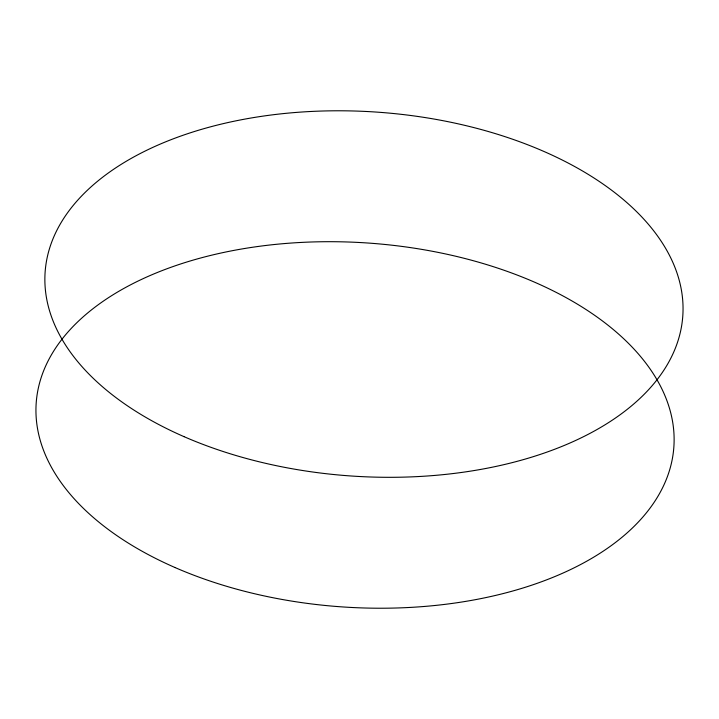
<?xml version="1.0" encoding="UTF-8"?>
<svg xmlns="http://www.w3.org/2000/svg" width="719" height="719" viewBox="0 0 719 719"><rect width="100%" height="100%" fill="white"/><g stroke="black" fill="none" stroke-linecap="round" stroke-linejoin="round"><path stroke-width="1.08" d="M184.055 436.667A319.587 182.392 3.9 0 0 682.142 322.409A319.587 182.392 3.9 0 0 225.685 123.066A319.587 182.392 3.9 0 0 184.055 436.667M175.13 567.579A319.587 182.392 3.9 0 0 673.218 453.321A319.587 182.392 3.9 0 0 216.761 253.978A319.587 182.392 3.9 0 0 175.13 567.579"/></g></svg>
